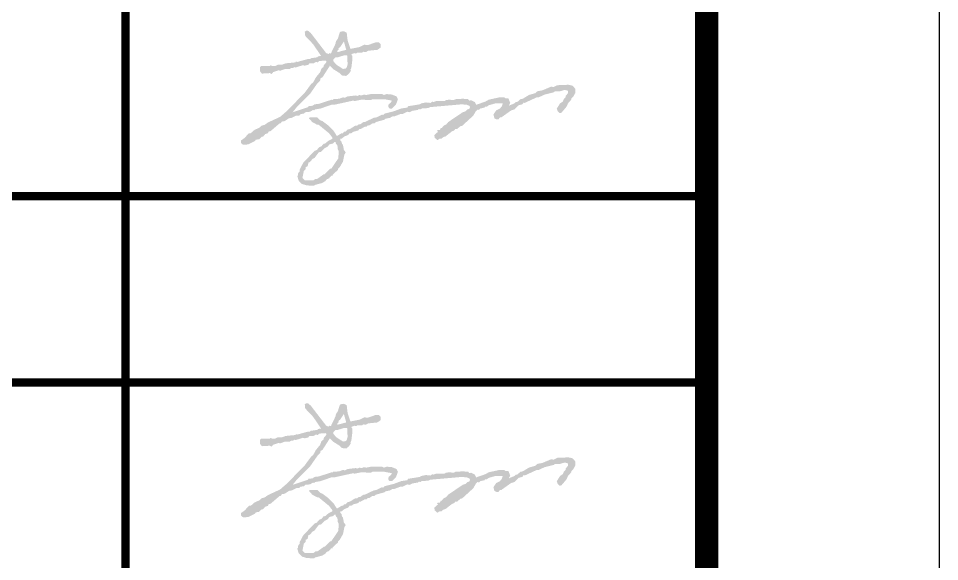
# Model space of a CAD drawing. Extents: x 1188826 to 1909461, y 608442 to 1651179.
# Drawn here: x 1552109 to 1556063, y 1122550 to 1124882 of the extents above; entities that cross this region are included whole.
import ezdxf

# ---------------------------------------------------------------- set-up
doc = ezdxf.new("R2010")
doc.units = 0
doc.header["$LTSCALE"] = 1000
doc.header["$MEASUREMENT"] = 0
doc.layers.add('WALL', color=9, linetype='Continuous', lineweight=40)
doc.layers.add('签名', color=7, linetype='Continuous', lineweight=18)
doc.layers.add('图框', color=140, linetype='Continuous')

# ---------------------------------------------------------------- blocks, each defined once
blk = doc.blocks.new('tq5113')
at = {"layer": '签名'}
h = blk.add_hatch(color=2, dxfattribs=at)
h.dxf.hatch_style = 1
h.paths.add_polyline_path([(5409.8, 11418.7), (5409.8, 11424.7), (5415.8, 11430.7), (5413.8, 11434.7), (5421.8, 11440.7), (5437.8, 11464.7), (5447.8, 11428.7)], flags=16)
h.paths.add_polyline_path([(5391.8, 11380.7), (5391.8, 11386.7), (5401.8, 11396.7), (5411.8, 11396.7), (5437.8, 11404.7), (5451.8, 11404.7), (5453.8, 11366.7), (5449.8, 11352.7), (5445.8, 11348.7), (5433.8, 11346.7), (5405.8, 11364.7)], flags=16)
h.paths.add_polyline_path([(5259.8, 10878.7), (5265.8, 10908.7), (5273.8, 10916.7), (5273.8, 10924.7), (5281.8, 10928.7), (5285.8, 10944.7), (5291.8, 10946.7), (5303.8, 10960.7), (5311.8, 10964.7), (5329.8, 10988.7), (5339.8, 10990.7), (5355.8, 11006.7), (5367.8, 11012.7), (5375.8, 11022.7), (5391.8, 11026.7), (5397.8, 11032.7), (5401.8, 11032.7), (5403.8, 11024.7), (5409.8, 11018.7), (5411.8, 11000.7), (5415.8, 10992.7), (5413.8, 10962.7), (5383.8, 10918.7), (5379.8, 10918.7), (5355.8, 10894.7), (5351.8, 10894.7), (5323.8, 10874.7), (5315.8, 10874.7), (5307.8, 10868.7), (5269.8, 10868.7)], flags=16)
h.paths.add_polyline_path([(5239.8, 10888.7), (5237.8, 10886.7), (5243.8, 10866.7), (5257.8, 10852.7), (5277.8, 10846.7), (5309.8, 10844.7), (5313.8, 10848.7), (5343.8, 10856.7), (5357.8, 10864.7), (5363.8, 10872.7), (5373.8, 10876.7), (5383.8, 10888.7), (5387.8, 10886.7), (5389.8, 10892.7), (5411.8, 10912.7), (5411.8, 10916.7), (5419.8, 10924.7), (5433.8, 10948.7), (5439.8, 10978.7), (5445.8, 10988.7), (5437.8, 10998.7), (5433.8, 11020.7), (5429.8, 11024.7), (5427.8, 11034.7), (5421.8, 11040.7), (5421.8, 11046.7), (5427.8, 11046.7), (5439.8, 11056.7), (5455.8, 11062.7), (5461.8, 11070.7), (5469.8, 11070.7), (5477.8, 11076.7), (5499.8, 11082.7), (5503.8, 11088.7), (5509.8, 11088.7), (5527.8, 11098.7), (5535.8, 11098.7), (5537.8, 11102.7), (5547.8, 11104.7), (5559.8, 11112.7), (5567.8, 11112.7), (5575.8, 11118.7), (5611.8, 11128.7), (5615.8, 11132.7), (5635.8, 11136.7), (5645.8, 11142.7), (5653.8, 11142.7), (5679.8, 11152.7), (5689.8, 11152.7), (5709.8, 11162.7), (5719.8, 11160.7), (5731.8, 11166.7), (5755.8, 11170.7), (5759.8, 11174.7), (5765.8, 11172.7), (5771.8, 11176.7), (5799.8, 11178.7), (5807.8, 11182.7), (5943.8, 11194.7), (5965.8, 11192.7), (5975.8, 11188.7), (5979.8, 11182.7), (5975.8, 11174.7), (5967.8, 11172.7), (5959.8, 11164.7), (5947.8, 11160.7), (5885.8, 11118.7), (5877.8, 11108.7), (5865.8, 11102.7), (5857.8, 11092.7), (5853.8, 11092.7), (5849.8, 11084.7), (5841.8, 11084.7), (5837.8, 11080.7), (5841.8, 11076.7), (5825.8, 11062.7), (5827.8, 11050.7), (5839.8, 11040.7), (5847.8, 11046.7), (5855.8, 11046.7), (5865.8, 11054.7), (5873.8, 11056.7), (5901.8, 11078.7), (5911.8, 11082.7), (5915.8, 11088.7), (5923.8, 11088.7), (5937.8, 11100.7), (5945.8, 11102.7), (5993.8, 11146.7), (6003.8, 11164.7), (6011.8, 11172.7), (6017.8, 11170.7), (6023.8, 11176.7), (6041.8, 11180.7), (6043.8, 11184.7), (6051.8, 11184.7), (6059.8, 11190.7), (6087.8, 11198.7), (6119.8, 11198.7), (6115.8, 11186.7), (6107.8, 11176.7), (6091.8, 11168.7), (6079.8, 11150.7), (6083.8, 11134.7), (6091.8, 11130.7), (6101.8, 11130.7), (6107.8, 11138.7), (6113.8, 11138.7), (6155.8, 11168.7), (6169.8, 11172.7), (6187.8, 11190.7), (6203.8, 11194.7), (6209.8, 11202.7), (6213.8, 11200.7), (6265.8, 11224.7), (6273.8, 11224.7), (6299.8, 11236.7), (6339.8, 11246.7), (6343.8, 11250.7), (6365.8, 11250.7), (6385.8, 11256.7), (6399.8, 11252.7), (6399.8, 11242.7), (6389.8, 11230.7), (6389.8, 11224.7), (6381.8, 11216.7), (6377.8, 11206.7), (6365.8, 11198.7), (6351.8, 11176.7), (6355.8, 11164.7), (6363.8, 11156.7), (6371.8, 11158.7), (6393.8, 11184.7), (6399.8, 11198.7), (6413.8, 11214.7), (6413.8, 11218.7), (6421.8, 11226.7), (6431.8, 11244.7), (6431.8, 11260.7), (6419.8, 11274.7), (6401.8, 11278.7), (6353.8, 11276.7), (6337.8, 11268.7), (6327.8, 11270.7), (6289.8, 11254.7), (6267.8, 11250.7), (6259.8, 11242.7), (6231.8, 11234.7), (6205.8, 11218.7), (6195.8, 11216.7), (6181.8, 11204.7), (6175.8, 11204.7), (6169.8, 11198.7), (6145.8, 11188.7), (6151.8, 11200.7), (6143.8, 11220.7), (6131.8, 11220.7), (6125.8, 11224.7), (6105.8, 11224.7), (6059.8, 11214.7), (6045.8, 11206.7), (6005.8, 11192.7), (5999.8, 11204.7), (5983.8, 11212.7), (5975.8, 11210.7), (5971.8, 11216.7), (5947.8, 11218.7), (5915.8, 11216.7), (5909.8, 11212.7), (5889.8, 11214.7), (5875.8, 11212.7), (5869.8, 11208.7), (5833.8, 11208.7), (5821.8, 11204.7), (5817.8, 11206.7), (5809.8, 11200.7), (5789.8, 11202.7), (5769.8, 11198.7), (5763.8, 11194.7), (5713.8, 11186.7), (5709.8, 11180.7), (5683.8, 11176.7), (5651.8, 11164.7), (5611.8, 11154.7), (5605.8, 11148.7), (5601.8, 11150.7), (5577.8, 11138.7), (5565.8, 11136.7), (5527.8, 11118.7), (5521.8, 11118.7), (5507.8, 11108.7), (5501.8, 11108.7), (5493.8, 11102.7), (5485.8, 11102.7), (5463.8, 11088.7), (5453.8, 11086.7), (5443.8, 11076.7), (5437.8, 11076.7), (5433.8, 11070.7), (5427.8, 11070.7), (5407.8, 11058.7), (5393.8, 11080.7), (5369.8, 11104.7), (5345.8, 11122.7), (5335.8, 11126.7), (5323.8, 11138.7), (5291.8, 11138.7), (5287.8, 11134.7), (5301.8, 11118.7), (5323.8, 11106.7), (5329.8, 11106.7), (5373.8, 11070.7), (5387.8, 11052.7), (5387.8, 11046.7), (5371.8, 11038.7), (5357.8, 11026.7), (5349.8, 11024.7), (5341.8, 11014.7), (5331.8, 11010.7), (5321.8, 10998.7), (5311.8, 10994.7), (5263.8, 10944.7), (5247.8, 10914.7), (5247.8, 10906.7), (5241.8, 10900.7)])
h.paths.add_polyline_path([(4997.8, 11040.7), (4995.8, 11038.7), (4995.8, 11028.7), (5005.8, 11020.7), (5027.8, 11022.7), (5055.8, 11036.7), (5059.8, 11042.7), (5073.8, 11044.7), (5083.8, 11054.7), (5091.8, 11056.7), (5099.8, 11066.7), (5111.8, 11070.7), (5115.8, 11078.7), (5121.8, 11078.7), (5161.8, 11112.7), (5165.8, 11112.7), (5171.8, 11120.7), (5183.8, 11122.7), (5201.8, 11134.7), (5213.8, 11136.7), (5233.8, 11146.7), (5245.8, 11146.7), (5251.8, 11152.7), (5265.8, 11154.7), (5271.8, 11160.7), (5291.8, 11162.7), (5305.8, 11170.7), (5309.8, 11168.7), (5313.8, 11172.7), (5337.8, 11176.7), (5383.8, 11192.7), (5395.8, 11192.7), (5477.8, 11210.7), (5483.8, 11208.7), (5513.8, 11214.7), (5553.8, 11212.7), (5559.8, 11216.7), (5611.8, 11216.7), (5643.8, 11210.7), (5639.8, 11202.7), (5629.8, 11194.7), (5627.8, 11184.7), (5633.8, 11176.7), (5643.8, 11176.7), (5661.8, 11194.7), (5669.8, 11216.7), (5663.8, 11228.7), (5643.8, 11236.7), (5621.8, 11238.7), (5609.8, 11234.7), (5601.8, 11238.7), (5553.8, 11238.7), (5533.8, 11234.7), (5523.8, 11236.7), (5513.8, 11232.7), (5503.8, 11234.7), (5495.8, 11230.7), (5487.8, 11232.7), (5453.8, 11228.7), (5441.8, 11222.7), (5433.8, 11224.7), (5417.8, 11218.7), (5391.8, 11216.7), (5387.8, 11212.7), (5385.8, 11214.7), (5329.8, 11196.7), (5311.8, 11194.7), (5303.8, 11188.7), (5285.8, 11186.7), (5283.8, 11182.7), (5217.8, 11160.7), (5233.8, 11180.7), (5291.8, 11238.7), (5323.8, 11284.7), (5335.8, 11296.7), (5337.8, 11306.7), (5345.8, 11310.7), (5377.8, 11360.7), (5393.8, 11344.7), (5419.8, 11328.7), (5429.8, 11318.7), (5447.8, 11316.7), (5459.8, 11326.7), (5467.8, 11338.7), (5465.8, 11342.7), (5469.8, 11350.7), (5473.8, 11382.7), (5473.8, 11402.7), (5469.8, 11406.7), (5471.8, 11410.7), (5483.8, 11414.7), (5489.8, 11412.7), (5495.8, 11416.7), (5515.8, 11416.7), (5521.8, 11420.7), (5531.8, 11418.7), (5541.8, 11424.7), (5581.8, 11428.7), (5595.8, 11438.7), (5595.8, 11452.7), (5587.8, 11460.7), (5573.8, 11460.7), (5539.8, 11448.7), (5525.8, 11450.7), (5505.8, 11440.7), (5465.8, 11432.7), (5453.8, 11468.7), (5449.8, 11502.7), (5437.8, 11508.7), (5423.8, 11506.7), (5419.8, 11502.7), (5411.8, 11476.7), (5403.8, 11464.7), (5401.8, 11454.7), (5381.8, 11412.7), (5375.8, 11414.7), (5371.8, 11410.7), (5361.8, 11414.7), (5295.8, 11500.7), (5283.8, 11510.7), (5275.8, 11510.7), (5269.8, 11506.7), (5271.8, 11488.7), (5305.8, 11452.7), (5339.8, 11402.7), (5327.8, 11400.7), (5323.8, 11396.7), (5295.8, 11392.7), (5291.8, 11388.7), (5281.8, 11388.7), (5237.8, 11376.7), (5231.8, 11378.7), (5229.8, 11374.7), (5187.8, 11370.7), (5171.8, 11364.7), (5153.8, 11364.7), (5141.8, 11358.7), (5129.8, 11358.7), (5123.8, 11362.7), (5119.8, 11358.7), (5081.8, 11358.7), (5077.8, 11354.7), (5077.8, 11336.7), (5085.8, 11326.7), (5119.8, 11328.7), (5127.8, 11324.7), (5133.8, 11332.7), (5157.8, 11340.7), (5163.8, 11338.7), (5185.8, 11346.7), (5205.8, 11346.7), (5211.8, 11350.7), (5219.8, 11350.7), (5223.8, 11354.7), (5229.8, 11352.7), (5261.8, 11362.7), (5269.8, 11360.7), (5285.8, 11364.7), (5289.8, 11370.7), (5307.8, 11370.7), (5317.8, 11376.7), (5325.8, 11374.7), (5331.8, 11380.7), (5357.8, 11382.7), (5361.8, 11380.7), (5361.8, 11374.7), (5351.8, 11362.7), (5349.8, 11354.7), (5341.8, 11348.7), (5335.8, 11332.7), (5317.8, 11310.7), (5305.8, 11288.7), (5297.8, 11282.7), (5269.8, 11244.7), (5193.8, 11166.7), (5163.8, 11140.7), (5111.8, 11116.7), (5097.8, 11106.7), (5083.8, 11102.7), (5075.8, 11094.7), (5053.8, 11084.7), (5037.8, 11070.7), (5029.8, 11070.7), (5011.8, 11050.7)])
h = blk.add_hatch(color=2, dxfattribs=at)
h.dxf.hatch_style = 1
h.paths.add_polyline_path([(5409.8, 9818.7), (5409.8, 9824.7), (5415.8, 9830.7), (5413.8, 9834.7), (5421.8, 9840.7), (5437.8, 9864.7), (5447.8, 9828.7)], flags=16)
h.paths.add_polyline_path([(5391.8, 9780.7), (5391.8, 9786.7), (5401.8, 9796.7), (5411.8, 9796.7), (5437.8, 9804.7), (5451.8, 9804.7), (5453.8, 9766.7), (5449.8, 9752.7), (5445.8, 9748.7), (5433.8, 9746.7), (5405.8, 9764.7)], flags=16)
h.paths.add_polyline_path([(5259.8, 9278.7), (5265.8, 9308.7), (5273.8, 9316.7), (5273.8, 9324.7), (5281.8, 9328.7), (5285.8, 9344.7), (5291.8, 9346.7), (5303.8, 9360.7), (5311.8, 9364.7), (5329.8, 9388.7), (5339.8, 9390.7), (5355.8, 9406.7), (5367.8, 9412.7), (5375.8, 9422.7), (5391.8, 9426.7), (5397.8, 9432.7), (5401.8, 9432.7), (5403.8, 9424.7), (5409.8, 9418.7), (5411.8, 9400.7), (5415.8, 9392.7), (5413.8, 9362.7), (5383.8, 9318.7), (5379.8, 9318.7), (5355.8, 9294.7), (5351.8, 9294.7), (5323.8, 9274.7), (5315.8, 9274.7), (5307.8, 9268.7), (5269.8, 9268.7)], flags=16)
h.paths.add_polyline_path([(5239.8, 9288.7), (5237.8, 9286.7), (5243.8, 9266.7), (5257.8, 9252.7), (5277.8, 9246.7), (5309.8, 9244.7), (5313.8, 9248.7), (5343.8, 9256.7), (5357.8, 9264.7), (5363.8, 9272.7), (5373.8, 9276.7), (5383.8, 9288.7), (5387.8, 9286.7), (5389.8, 9292.7), (5411.8, 9312.7), (5411.8, 9316.7), (5419.8, 9324.7), (5433.8, 9348.7), (5439.8, 9378.7), (5445.8, 9388.7), (5437.8, 9398.7), (5433.8, 9420.7), (5429.8, 9424.7), (5427.8, 9434.7), (5421.8, 9440.7), (5421.8, 9446.7), (5427.8, 9446.7), (5439.8, 9456.7), (5455.8, 9462.7), (5461.8, 9470.7), (5469.8, 9470.7), (5477.8, 9476.7), (5499.8, 9482.7), (5503.8, 9488.7), (5509.8, 9488.7), (5527.8, 9498.7), (5535.8, 9498.7), (5537.8, 9502.7), (5547.8, 9504.7), (5559.8, 9512.7), (5567.8, 9512.7), (5575.8, 9518.7), (5611.8, 9528.7), (5615.8, 9532.7), (5635.8, 9536.7), (5645.8, 9542.7), (5653.8, 9542.7), (5679.8, 9552.7), (5689.8, 9552.7), (5709.8, 9562.7), (5719.8, 9560.7), (5731.8, 9566.7), (5755.8, 9570.7), (5759.8, 9574.7), (5765.8, 9572.7), (5771.8, 9576.7), (5799.8, 9578.7), (5807.8, 9582.7), (5943.8, 9594.7), (5965.8, 9592.7), (5975.8, 9588.7), (5979.8, 9582.7), (5975.8, 9574.7), (5967.8, 9572.7), (5959.8, 9564.7), (5947.8, 9560.7), (5885.8, 9518.7), (5877.8, 9508.7), (5865.8, 9502.7), (5857.8, 9492.7), (5853.8, 9492.7), (5849.8, 9484.7), (5841.8, 9484.7), (5837.8, 9480.7), (5841.8, 9476.7), (5825.8, 9462.7), (5827.8, 9450.7), (5839.8, 9440.7), (5847.8, 9446.7), (5855.8, 9446.7), (5865.8, 9454.7), (5873.8, 9456.7), (5901.8, 9478.7), (5911.8, 9482.7), (5915.8, 9488.7), (5923.8, 9488.7), (5937.8, 9500.7), (5945.8, 9502.7), (5993.8, 9546.7), (6003.8, 9564.7), (6011.8, 9572.7), (6017.8, 9570.7), (6023.8, 9576.7), (6041.8, 9580.7), (6043.8, 9584.7), (6051.8, 9584.7), (6059.8, 9590.7), (6087.8, 9598.7), (6119.8, 9598.7), (6115.8, 9586.7), (6107.8, 9576.7), (6091.8, 9568.7), (6079.8, 9550.7), (6083.8, 9534.7), (6091.8, 9530.7), (6101.8, 9530.7), (6107.8, 9538.7), (6113.8, 9538.7), (6155.8, 9568.7), (6169.8, 9572.7), (6187.8, 9590.7), (6203.8, 9594.7), (6209.8, 9602.7), (6213.8, 9600.7), (6265.8, 9624.7), (6273.8, 9624.7), (6299.8, 9636.7), (6339.8, 9646.7), (6343.8, 9650.7), (6365.8, 9650.7), (6385.8, 9656.7), (6399.8, 9652.7), (6399.8, 9642.7), (6389.8, 9630.7), (6389.8, 9624.7), (6381.8, 9616.7), (6377.8, 9606.7), (6365.8, 9598.7), (6351.8, 9576.7), (6355.8, 9564.7), (6363.8, 9556.7), (6371.8, 9558.7), (6393.8, 9584.7), (6399.8, 9598.7), (6413.8, 9614.7), (6413.8, 9618.7), (6421.8, 9626.7), (6431.8, 9644.7), (6431.8, 9660.7), (6419.8, 9674.7), (6401.8, 9678.7), (6353.8, 9676.7), (6337.8, 9668.7), (6327.8, 9670.7), (6289.8, 9654.7), (6267.8, 9650.7), (6259.8, 9642.7), (6231.8, 9634.7), (6205.8, 9618.7), (6195.8, 9616.7), (6181.8, 9604.7), (6175.8, 9604.7), (6169.8, 9598.7), (6145.8, 9588.7), (6151.8, 9600.7), (6143.8, 9620.7), (6131.8, 9620.7), (6125.8, 9624.7), (6105.8, 9624.7), (6059.8, 9614.7), (6045.8, 9606.7), (6005.8, 9592.7), (5999.8, 9604.7), (5983.8, 9612.7), (5975.8, 9610.7), (5971.8, 9616.7), (5947.8, 9618.7), (5915.8, 9616.7), (5909.8, 9612.7), (5889.8, 9614.7), (5875.8, 9612.7), (5869.8, 9608.7), (5833.8, 9608.7), (5821.8, 9604.7), (5817.8, 9606.7), (5809.8, 9600.7), (5789.8, 9602.7), (5769.8, 9598.7), (5763.8, 9594.7), (5713.8, 9586.7), (5709.8, 9580.7), (5683.8, 9576.7), (5651.8, 9564.7), (5611.8, 9554.7), (5605.8, 9548.7), (5601.8, 9550.7), (5577.8, 9538.7), (5565.8, 9536.7), (5527.8, 9518.7), (5521.8, 9518.7), (5507.8, 9508.7), (5501.8, 9508.7), (5493.8, 9502.7), (5485.8, 9502.7), (5463.8, 9488.7), (5453.8, 9486.7), (5443.8, 9476.7), (5437.8, 9476.7), (5433.8, 9470.7), (5427.8, 9470.7), (5407.8, 9458.7), (5393.8, 9480.7), (5369.8, 9504.7), (5345.8, 9522.7), (5335.8, 9526.7), (5323.8, 9538.7), (5291.8, 9538.7), (5287.8, 9534.7), (5301.8, 9518.7), (5323.8, 9506.7), (5329.8, 9506.7), (5373.8, 9470.7), (5387.8, 9452.7), (5387.8, 9446.7), (5371.8, 9438.7), (5357.8, 9426.7), (5349.8, 9424.7), (5341.8, 9414.7), (5331.8, 9410.7), (5321.8, 9398.7), (5311.8, 9394.7), (5263.8, 9344.7), (5247.8, 9314.7), (5247.8, 9306.7), (5241.8, 9300.7)])
h.paths.add_polyline_path([(4997.8, 9440.7), (4995.8, 9438.7), (4995.8, 9428.7), (5005.8, 9420.7), (5027.8, 9422.7), (5055.8, 9436.7), (5059.8, 9442.7), (5073.8, 9444.7), (5083.8, 9454.7), (5091.8, 9456.7), (5099.8, 9466.7), (5111.8, 9470.7), (5115.8, 9478.7), (5121.8, 9478.7), (5161.8, 9512.7), (5165.8, 9512.7), (5171.8, 9520.7), (5183.8, 9522.7), (5201.8, 9534.7), (5213.8, 9536.7), (5233.8, 9546.7), (5245.8, 9546.7), (5251.8, 9552.7), (5265.8, 9554.7), (5271.8, 9560.7), (5291.8, 9562.7), (5305.8, 9570.7), (5309.8, 9568.7), (5313.8, 9572.7), (5337.8, 9576.7), (5383.8, 9592.7), (5395.8, 9592.7), (5477.8, 9610.7), (5483.8, 9608.7), (5513.8, 9614.7), (5553.8, 9612.7), (5559.8, 9616.7), (5611.8, 9616.7), (5643.8, 9610.7), (5639.8, 9602.7), (5629.8, 9594.7), (5627.8, 9584.7), (5633.8, 9576.7), (5643.8, 9576.7), (5661.8, 9594.7), (5669.8, 9616.7), (5663.8, 9628.7), (5643.8, 9636.7), (5621.8, 9638.7), (5609.8, 9634.7), (5601.8, 9638.7), (5553.8, 9638.7), (5533.8, 9634.7), (5523.8, 9636.7), (5513.8, 9632.7), (5503.8, 9634.7), (5495.8, 9630.7), (5487.8, 9632.7), (5453.8, 9628.7), (5441.8, 9622.7), (5433.8, 9624.7), (5417.8, 9618.7), (5391.8, 9616.7), (5387.8, 9612.7), (5385.8, 9614.7), (5329.8, 9596.7), (5311.8, 9594.7), (5303.8, 9588.7), (5285.8, 9586.7), (5283.8, 9582.7), (5217.8, 9560.7), (5233.8, 9580.7), (5291.8, 9638.7), (5323.8, 9684.7), (5335.8, 9696.7), (5337.8, 9706.7), (5345.8, 9710.7), (5377.8, 9760.7), (5393.8, 9744.7), (5419.8, 9728.7), (5429.8, 9718.7), (5447.8, 9716.7), (5459.8, 9726.7), (5467.8, 9738.7), (5465.8, 9742.7), (5469.8, 9750.7), (5473.8, 9782.7), (5473.8, 9802.7), (5469.8, 9806.7), (5471.8, 9810.7), (5483.8, 9814.7), (5489.8, 9812.7), (5495.8, 9816.7), (5515.8, 9816.7), (5521.8, 9820.7), (5531.8, 9818.7), (5541.8, 9824.7), (5581.8, 9828.7), (5595.8, 9838.7), (5595.8, 9852.7), (5587.8, 9860.7), (5573.8, 9860.7), (5539.8, 9848.7), (5525.8, 9850.7), (5505.8, 9840.7), (5465.8, 9832.7), (5453.8, 9868.7), (5449.8, 9902.7), (5437.8, 9908.7), (5423.8, 9906.7), (5419.8, 9902.7), (5411.8, 9876.7), (5403.8, 9864.7), (5401.8, 9854.7), (5381.8, 9812.7), (5375.8, 9814.7), (5371.8, 9810.7), (5361.8, 9814.7), (5295.8, 9900.7), (5283.8, 9910.7), (5275.8, 9910.7), (5269.8, 9906.7), (5271.8, 9888.7), (5305.8, 9852.7), (5339.8, 9802.7), (5327.8, 9800.7), (5323.8, 9796.7), (5295.8, 9792.7), (5291.8, 9788.7), (5281.8, 9788.7), (5237.8, 9776.7), (5231.8, 9778.7), (5229.8, 9774.7), (5187.8, 9770.7), (5171.8, 9764.7), (5153.8, 9764.7), (5141.8, 9758.7), (5129.8, 9758.7), (5123.8, 9762.7), (5119.8, 9758.7), (5081.8, 9758.7), (5077.8, 9754.7), (5077.8, 9736.7), (5085.8, 9726.7), (5119.8, 9728.7), (5127.8, 9724.7), (5133.8, 9732.7), (5157.8, 9740.7), (5163.8, 9738.7), (5185.8, 9746.7), (5205.8, 9746.7), (5211.8, 9750.7), (5219.8, 9750.7), (5223.8, 9754.7), (5229.8, 9752.7), (5261.8, 9762.7), (5269.8, 9760.7), (5285.8, 9764.7), (5289.8, 9770.7), (5307.8, 9770.7), (5317.8, 9776.7), (5325.8, 9774.7), (5331.8, 9780.7), (5357.8, 9782.7), (5361.8, 9780.7), (5361.8, 9774.7), (5351.8, 9762.7), (5349.8, 9754.7), (5341.8, 9748.7), (5335.8, 9732.7), (5317.8, 9710.7), (5305.8, 9688.7), (5297.8, 9682.7), (5269.8, 9644.7), (5193.8, 9566.7), (5163.8, 9540.7), (5111.8, 9516.7), (5097.8, 9506.7), (5083.8, 9502.7), (5075.8, 9494.7), (5053.8, 9484.7), (5037.8, 9470.7), (5029.8, 9470.7), (5011.8, 9450.7)])
at = {"layer": '图框', "const_width": 35}
for points in [[(4500, 6800.3), (4500, 13200.3)], [(0, 10800.3), (7000, 10800.3)], [(0, 10000.3), (7000, 10000.3)]]:
    blk.add_lwpolyline(points, dxfattribs=at)

msp = doc.modelspace()

# ---------------------------------------------------------------- linework, layer by layer
at = {"layer": '图框'}
msp.add_lwpolyline([(1471963.5, 1112318.7), (1556063.5, 1112318.7), (1556063.5, 1171718.7), (1471963.5, 1171718.7)], close=True, dxfattribs=at)
at = {"layer": '图框', "const_width": 100}
msp.add_lwpolyline([(1474463.5, 1113318.7), (1555063.5, 1113318.7), (1555063.5, 1170718.7), (1474463.5, 1170718.7)], close=True, dxfattribs=at)

# ---------------------------------------------------------------- block references
at = {"layer": 'WALL'}
msp.add_blockref('tq5113', (1548068.4, 1113318.7), dxfattribs=at)

doc.saveas('drawing.dxf')
